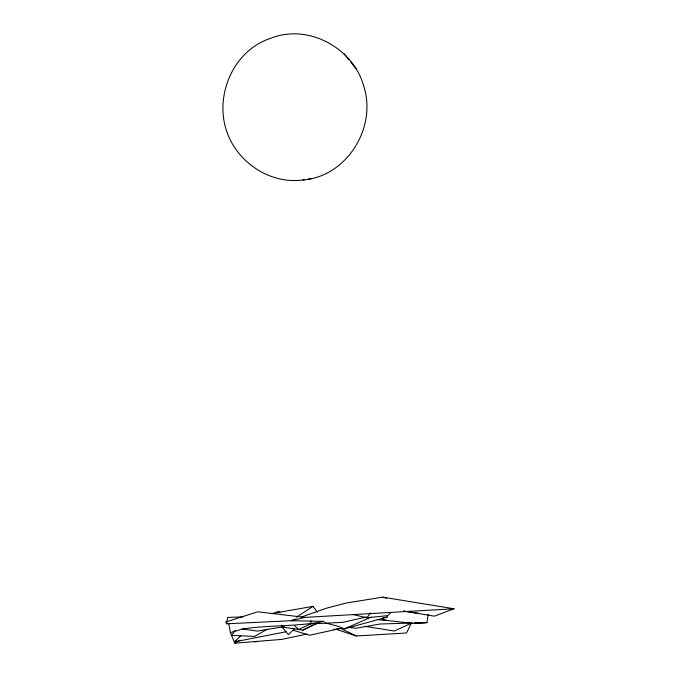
<?xml version="1.0" encoding="UTF-8"?>
<svg xmlns="http://www.w3.org/2000/svg" width="677" height="677" viewBox="0 0 677 677"><rect width="100%" height="100%" fill="white"/><g stroke="black" fill="none" stroke-linecap="round" stroke-linejoin="round"><path stroke-width="1.02" d="M228.733 623.517L230.375 632.64L242.62 628.984L257.209 631.074L282.123 626.995L298.692 629.492L310.608 623.915L311.039 620.817M428.228 614.276L426.925 622.586L412.538 623.272L377.233 619.463L380.339 619.658M242.62 628.984C269.632 624.829 297.313 626.86 324.088 621.351L290.983 620.724L226.609 623.805L227.641 617.432L242.967 616.865M235.291 630.346L231.526 635.348L254.569 636.456L267.127 629.246M352.624 614.462L366.926 617.771L370.708 612.829M390.79 612.693L387.896 615.605L366.926 617.771M294.427 628.789L288.368 634.679L282.123 626.995L281.674 625.032M286.1 631.734L234.31 641.889L240.953 635.576M296.272 617.28L313.036 606.364L317.335 612.194M230.375 632.64L234.851 643.15L240.115 640.078M294.817 625.988L298.692 629.492L302.788 630.185L312.647 625.074M234.31 641.889L236.205 640.933M273.787 613.607L278.509 611.28L280.066 612.685M302.788 630.185L318.012 623.06M324.858 622.781L337.815 626.191L344.568 628.823L371.072 617.162M301.705 616.933L326.06 608.31L346.049 603.055L382.7 597.165L454.03 608.758L434.431 616.172L403.5 611.052L419.156 613.396M295.857 618.998L290.983 620.724L305.005 617.39L454.03 608.758M303.034 180.006C346.751 176.528 376.954 127.851 363.896 86.673C353.631 47.898 307.79 23.043 270.199 38.479C229.706 52.002 211.19 103.759 230.806 140.943C244.49 167.397 274.794 184.626 304.608 179.735M344.568 628.823L387.481 617.009L382.31 617.966M366.46 616.984L342.799 622.324L310.608 623.915M282.123 626.995L284.171 626.538M364.734 626.293L394.31 631.015L411.311 623.229L406.53 632.995L356.28 635.965L340.582 628.4L309.719 635.263L293.353 630.312M307.138 634.01L281.649 639.418L234.851 643.15M254.611 641.982L257.675 641.407M270.715 613.717L313.036 606.364M308.238 179.1L312.072 178.44M333.49 629.542L340.582 628.4M414.434 623.102L426.925 622.586L414.417 622.967M412.335 623.026L380.017 624.016L356.094 628.248L347.97 627.334M382.412 619.785L386.55 620.047M305.005 617.39L257.793 611.805L225.83 621.968L226.609 623.805M382.7 597.165L386.685 598.138M336.537 629.398L356.28 635.965M344.043 53.686L348.807 59.593M350.83 62.123L356.085 68.639"/></g></svg>
